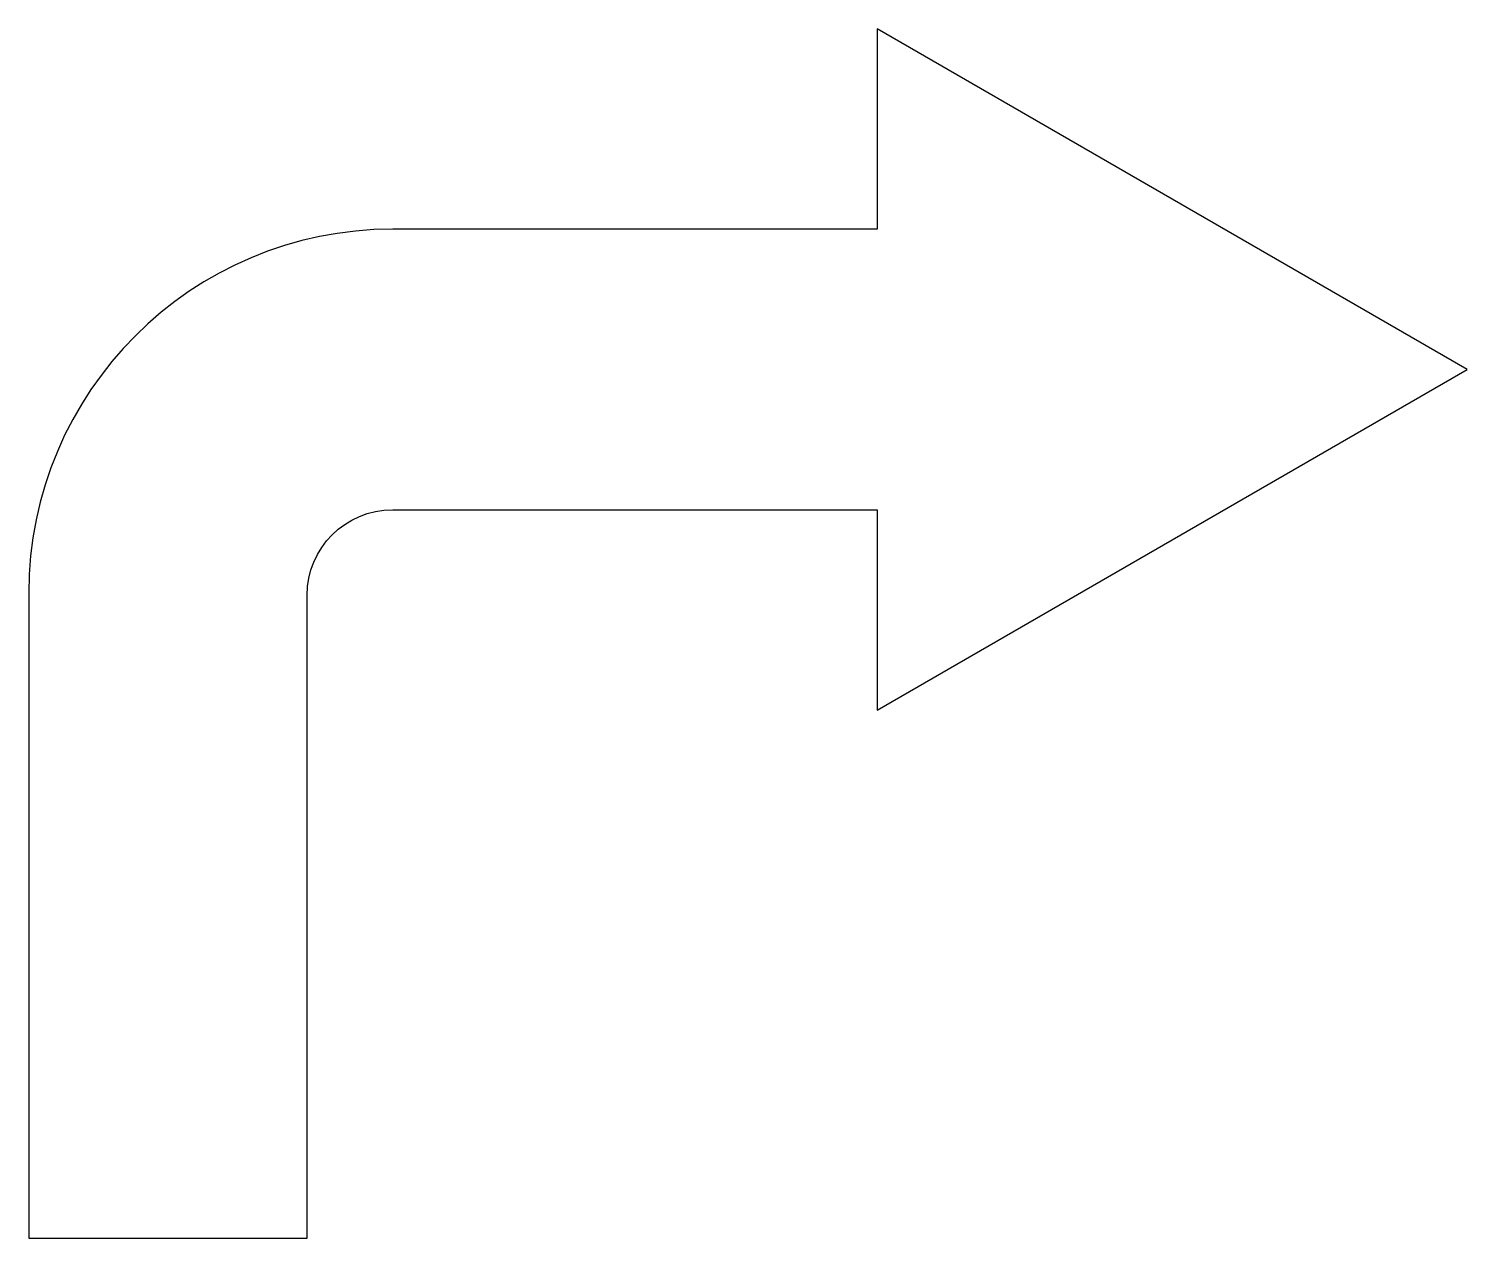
# Model space of a CAD drawing. Header units: centimetres. Extents: x -9.7 to 8.3, y -9 to 6.1.
import ezdxf

# ---------------------------------------------------------------- set-up
doc = ezdxf.new("R2010")
doc.units = ezdxf.units.CM
doc.header["$MEASUREMENT"] = 0
doc.layers.add('Camada 1', color=7, linetype='Continuous')

msp = doc.modelspace()

# ---------------------------------------------------------------- linework, layer by layer
at = {"layer": 'Camada 1'}
msp.add_open_spline([(-9.74058, -9.04827), (-9.74058, -9.04827), (-9.74058, -0.97623), (-9.74058, -0.97623), (-9.74058, -0.97623), (-9.74058, 1.53879), (-7.70183, 3.5777), (-5.18684, 3.5777), (-5.18684, 3.5777), (-5.18684, 3.5777), (0.87511, 3.5777), (0.87511, 3.5777), (0.87511, 3.5777), (0.87511, 3.5777), (0.87511, 6.08492), (0.87511, 6.08492), (0.87511, 6.08492), (0.87511, 6.08492), (8.25889, 1.82169), (8.25889, 1.82169), (8.25889, 1.82169), (8.25889, 1.82169), (0.87511, -2.44086), (0.87511, -2.44086), (0.87511, -2.44086), (0.87511, -2.44086), (0.87511, 0.06675), (0.87511, 0.06675), (0.87511, 0.06675), (0.87511, 0.06675), (-5.18684, 0.06675), (-5.18684, 0.06675), (-5.18684, 0.06675), (-5.77871, 0.06675), (-6.2583, -0.41299), (-6.2583, -1.00468), (-6.2583, -1.00468), (-6.2583, -1.00468), (-6.2583, -9.04828), (-6.2583, -9.04828), (-6.2583, -9.04828), (-6.2583, -9.04828), (-9.74058, -9.04827), (-9.74058, -9.04827)], degree=3, knots=[0, 0, 0, 0, 0.08333333, 0.08333333, 0.08333333, 0.08333333, 0.16666667, 0.16666667, 0.16666667, 0.16666667, 0.25, 0.25, 0.25, 0.25, 0.33333333, 0.33333333, 0.33333333, 0.33333333, 0.41666667, 0.41666667, 0.41666667, 0.41666667, 0.5, 0.5, 0.5, 0.5, 0.58333333, 0.58333333, 0.58333333, 0.58333333, 0.66666667, 0.66666667, 0.66666667, 0.66666667, 0.75, 0.75, 0.75, 0.75, 0.83333333, 0.83333333, 0.83333333, 0.83333333, 1, 1, 1, 1], dxfattribs=at)

doc.saveas('drawing.dxf')
